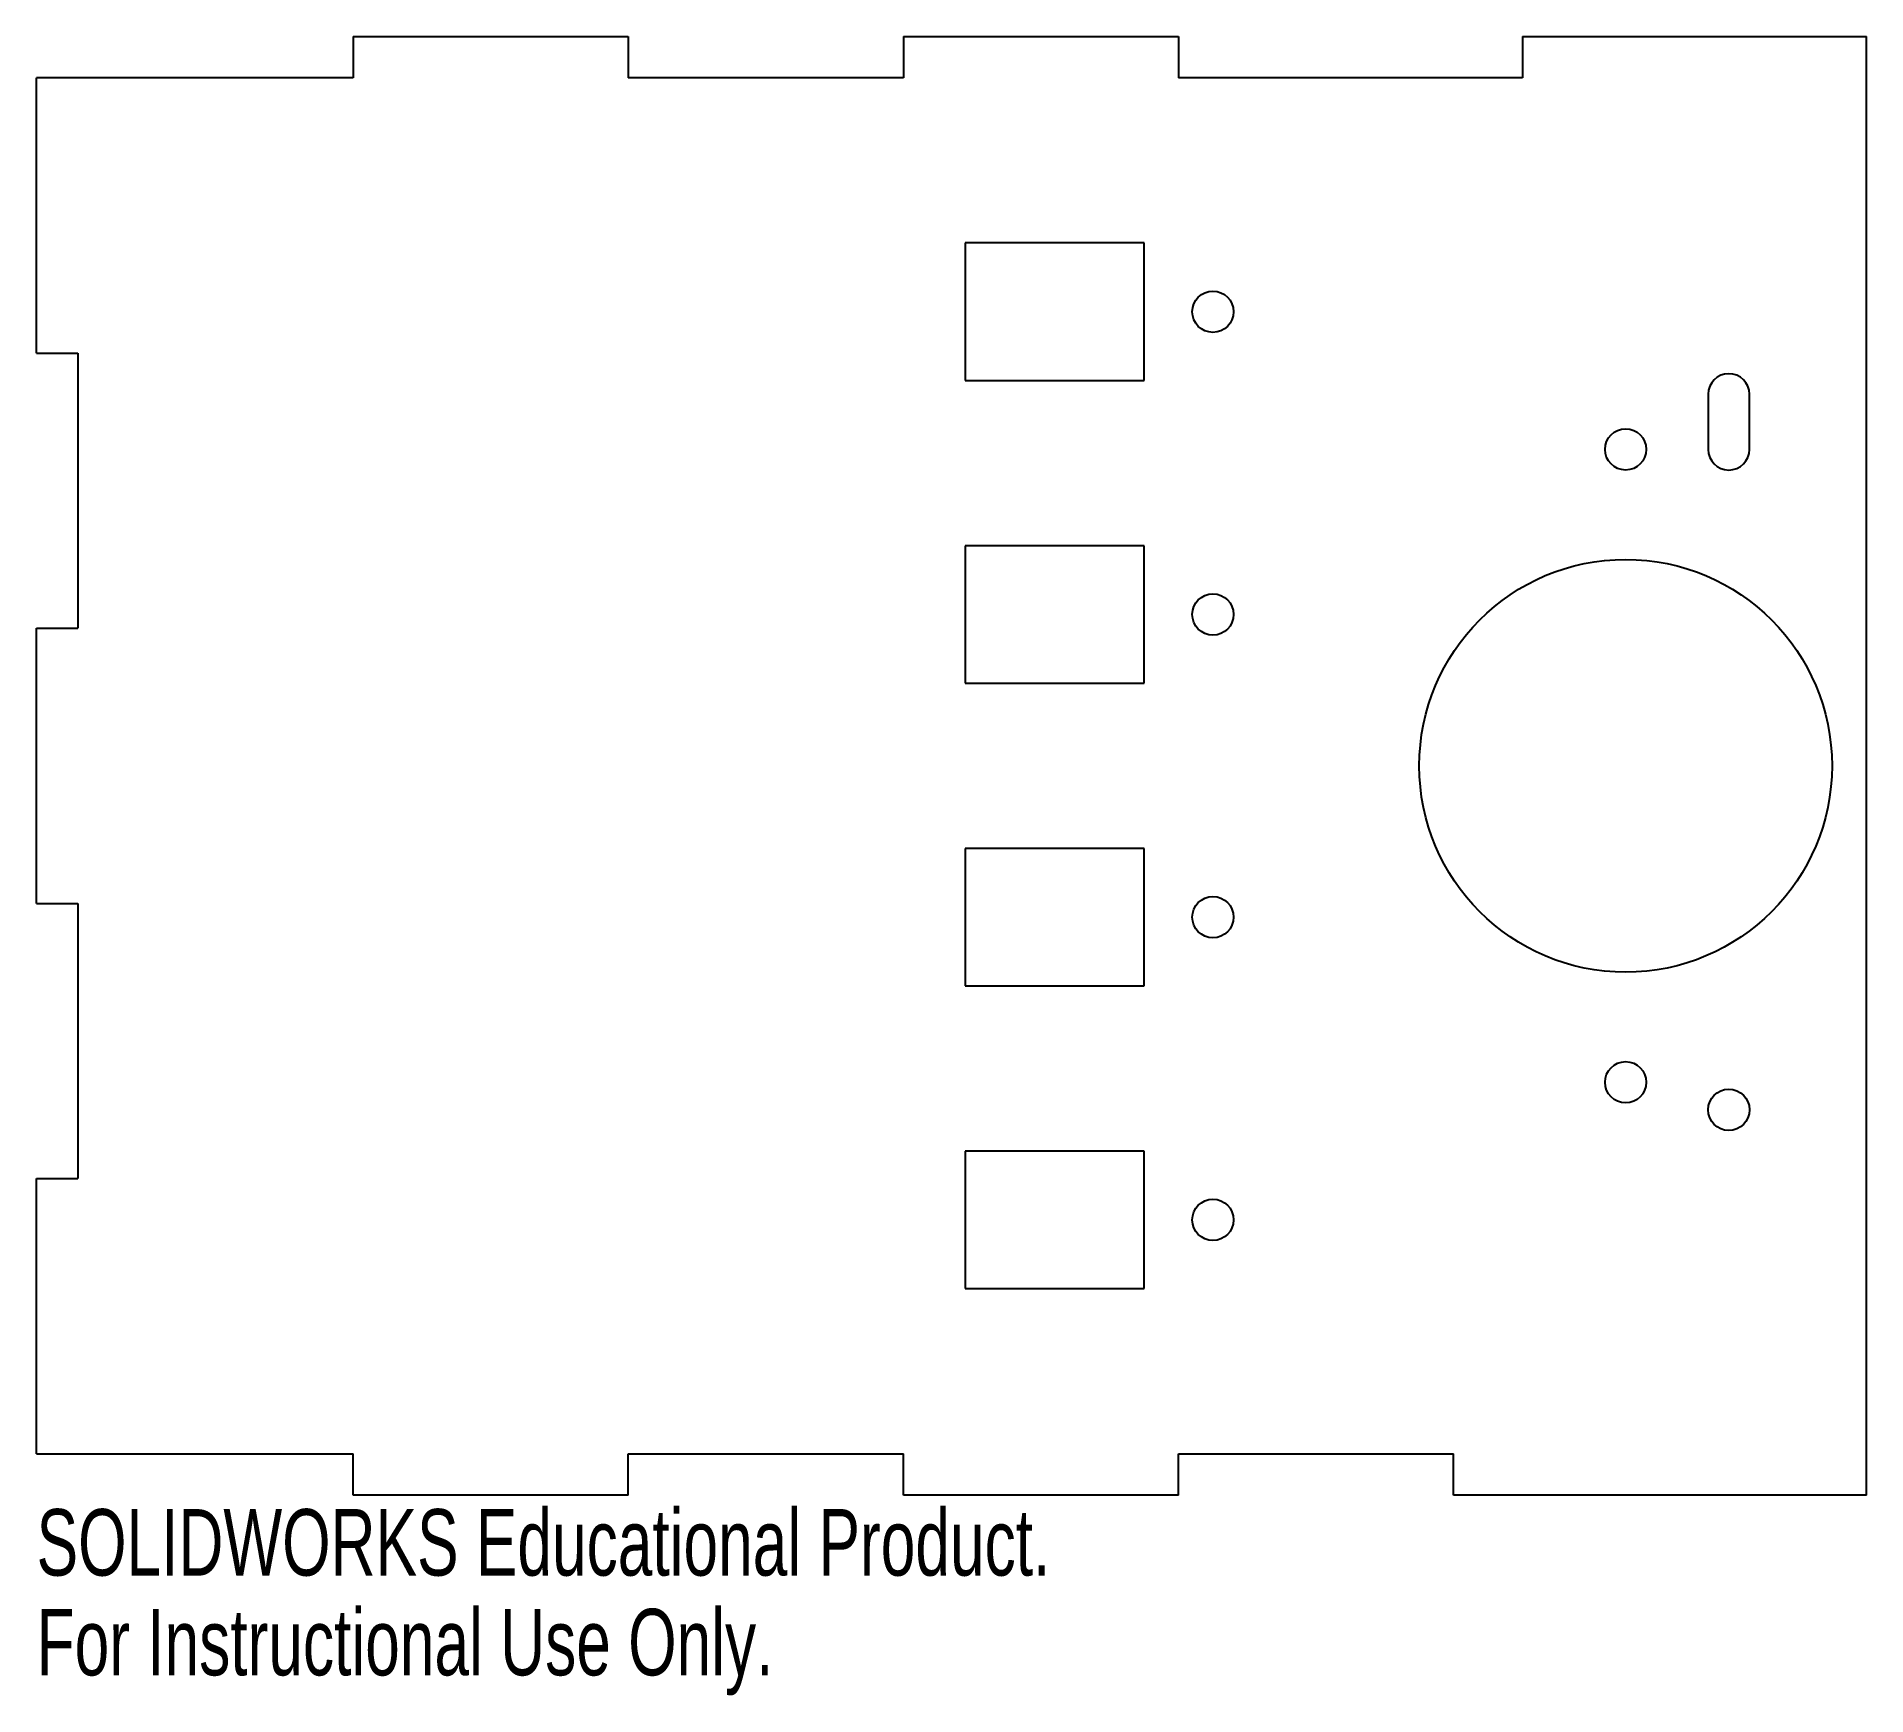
# Model space of a CAD drawing. Header units: millimetres. Extents: x -3 to 130, y -18 to 103.
import ezdxf

# ---------------------------------------------------------------- set-up
doc = ezdxf.new("R2010")
doc.units = ezdxf.units.MM
doc.styles.add('SLDTEXTSTYLE0', font='TXT', dxfattribs={"width": 0.7})

msp = doc.modelspace()

# ---------------------------------------------------------------- linework, layer by layer
at = {"color": 7, "linetype": 'Continuous', "lineweight": 25}
for p, q in [((20, 103), (40, 103)), ((20, 103), (20, 100)), ((40, 103), (40, 100)), ((60, 103), (80, 103)), ((60, 103), (60, 100)), ((80, 103), (80, 100)), ((105, 103), (130, 103)), ((105, 103), (105, 100)), ((130, -3), (130, 103)), ((20, 100), (-3, 100)), ((-3, 80), (-3, 100)), ((60, 100), (40, 100)), ((105, 100), (80, 100)), ((64.5, 88), (64.5, 78)), ((77.5, 88), (64.5, 88)), ((77.5, 78), (77.5, 88)), ((-3, 80), (0, 80)), ((0, 80), (0, 60)), ((64.5, 78), (77.5, 78)), ((118.5, 77), (118.5, 73)), ((121.5, 73), (121.5, 77)), ((64.5, 66), (64.5, 56)), ((77.5, 66), (64.5, 66)), ((77.5, 56), (77.5, 66)), ((-3, 60), (0, 60)), ((-3, 40), (-3, 60)), ((64.5, 56), (77.5, 56)), ((64.5, 44), (64.5, 34)), ((77.5, 44), (64.5, 44)), ((77.5, 34), (77.5, 44)), ((-3, 40), (0, 40)), ((0, 40), (0, 20)), ((64.5, 34), (77.5, 34)), ((64.5, 22), (64.5, 12)), ((77.5, 22), (64.5, 22)), ((77.5, 12), (77.5, 22)), ((-3, 20), (0, 20)), ((-3, 0), (-3, 20)), ((64.5, 12), (77.5, 12)), ((-3, 0), (20, 0)), ((20, -3), (20, 0)), ((40, -3), (40, 0)), ((40, 0), (60, 0)), ((60, -3), (60, 0)), ((80, -3), (80, 0)), ((80, 0), (100, 0)), ((100, -3), (100, 0)), ((40, -3), (20, -3)), ((80, -3), (60, -3)), ((130, -3), (100, -3))]:
    msp.add_line(p, q, dxfattribs=at)
for centre, radius in [((82.5, 83), 1.5), ((112.5, 73), 1.5), ((112.5, 50), 15), ((82.5, 61), 1.5), ((82.5, 39), 1.5), ((112.5, 27), 1.5), ((120, 25), 1.5), ((82.5, 17), 1.5)]:
    msp.add_circle(centre, radius, dxfattribs=at)
for centre, start, end in [((120, 77), 0, 180), ((120, 73), 180, 360)]:
    msp.add_arc(centre, 1.5, start, end, dxfattribs=at)

# ---------------------------------------------------------------- texts
at = {"color": 7, "linetype": 'Continuous', "char_height": 4.8336, "attachment_point": 1, "style": 'SLDTEXTSTYLE0'}
for s, insert in [('SOLIDWORKS Educational Product.', (-3, -4.02)), ('For Instructional Use Only.', (-3, -11.27))]:
    msp.add_mtext(s, dxfattribs=dict(at, insert=insert))

doc.saveas('drawing.dxf')
